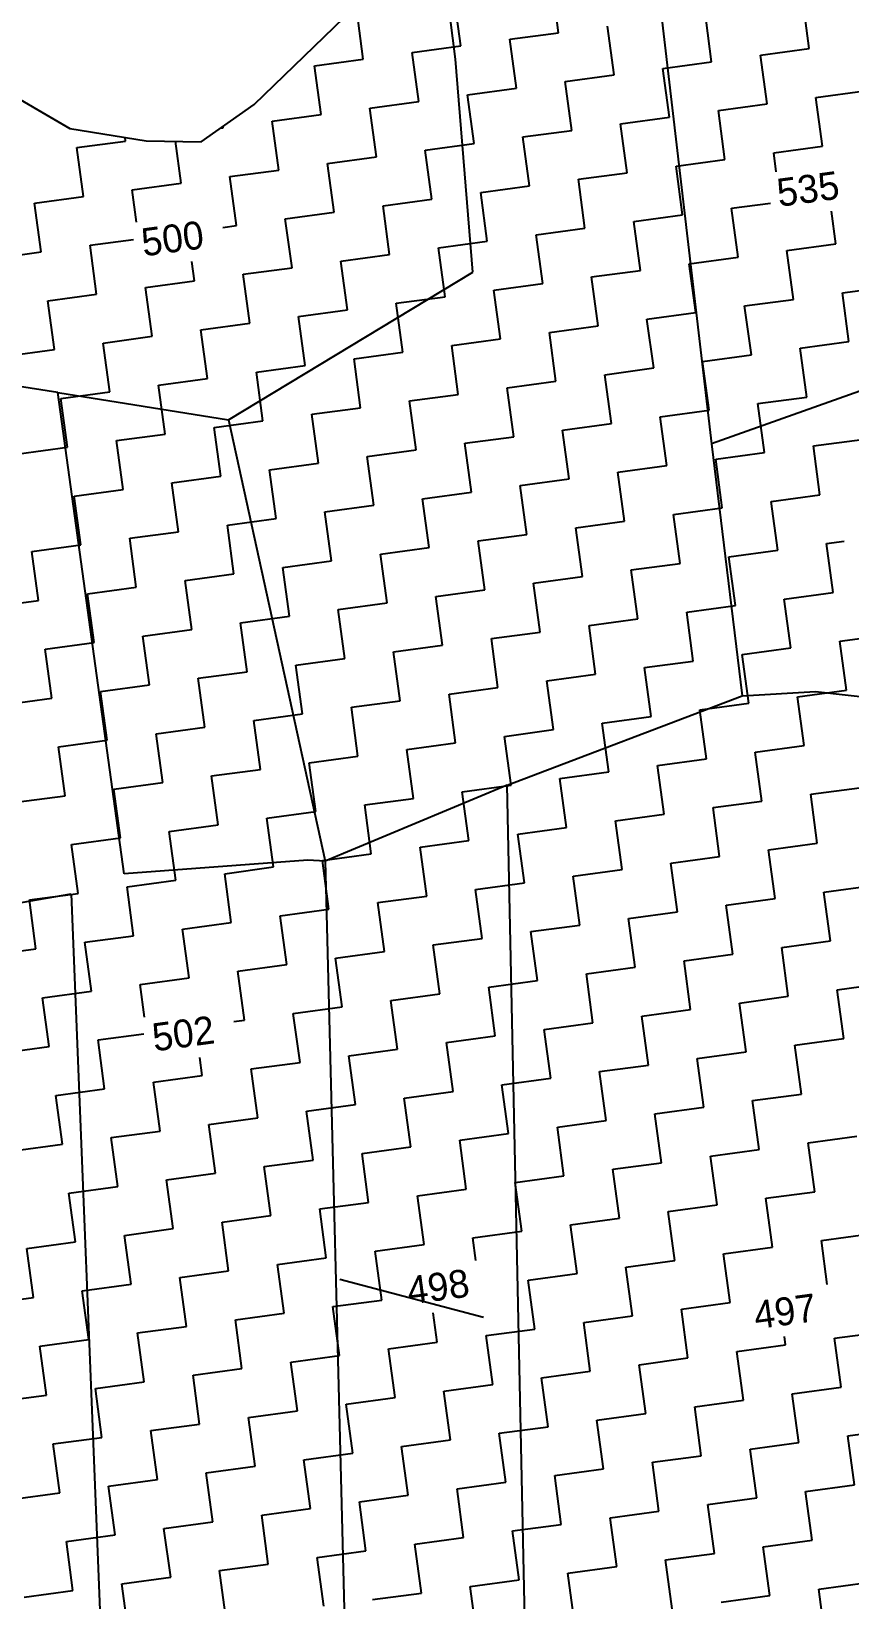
# Model space of a CAD drawing. Header units: metres. Extents: x 318393 to 319412, y 1868341 to 1869380.
# Drawn here: x 318826 to 318890.7, y 1869086 to 1869209.9 of the extents above; entities that cross this region are included whole.
import ezdxf

# ---------------------------------------------------------------- set-up
doc = ezdxf.new("R2010")
doc.units = ezdxf.units.M
doc.header["$LTSCALE"] = 0.3
doc.header["$MEASUREMENT"] = 0
for name, color, linetype in [('POLY_HATCH', 12, 'CONTINUOUS'), ('POLY_PARCEL', 6, 'CONTINUOUS'), ('TEXT_PARCEL', 7, 'CONTINUOUS'), ('V_BOUND_LINE', 7, 'CONTINUOUS')]:
    doc.layers.add(name, color=color, linetype=linetype)
doc.styles.add('TEXT_MAP', font='')
doc.styles.get('TEXT_MAP').set_extended_font_data('Kruti Dev 050')

msp = doc.modelspace()

# ---------------------------------------------------------------- linework, layer by layer
at = {"layer": 'POLY_HATCH', "linetype": 'Continuous'}
for p, q in [((318859.99, 1869208.74), (318859.46, 1869212.59)), ((318867.7, 1869209.78), (318867.4, 1869212.03)), ((318887.52, 1869208.53), (318887, 1869212.39)), ((318852.27, 1869207.69), (318851.75, 1869211.55)), ((318879.8, 1869207.48), (318879.36, 1869210.78)), ((318863.85, 1869209.26), (318867.7, 1869209.78)), ((318864.37, 1869205.4), (318863.85, 1869209.26)), ((318872.09, 1869206.44), (318871.56, 1869210.3)), ((318856.13, 1869208.21), (318859.99, 1869208.74)), ((318856.65, 1869204.35), (318856.13, 1869208.21)), ((318883.66, 1869208.01), (318887.52, 1869208.53)), ((318884.19, 1869204.15), (318883.66, 1869208.01)), ((318848.41, 1869207.17), (318852.27, 1869207.69)), ((318848.93, 1869203.31), (318848.41, 1869207.17)), ((318875.95, 1869206.96), (318879.8, 1869207.48)), ((318876.47, 1869203.1), (318875.95, 1869206.96)), ((318868.23, 1869205.92), (318872.09, 1869206.44)), ((318868.75, 1869202.06), (318868.23, 1869205.92)), ((318852.79, 1869203.83), (318856.65, 1869204.35)), ((318860.51, 1869204.88), (318864.37, 1869205.4)), ((318861.03, 1869201.02), (318860.51, 1869204.88)), ((318888.04, 1869204.67), (318891.9, 1869205.19)), ((318888.57, 1869200.81), (318888.04, 1869204.67)), ((318845.07, 1869202.79), (318848.93, 1869203.31)), ((318853.31, 1869199.97), (318852.79, 1869203.83)), ((318872.61, 1869202.58), (318876.47, 1869203.1)), ((318880.33, 1869203.63), (318884.19, 1869204.15)), ((318880.85, 1869199.77), (318880.33, 1869203.63)), ((318840.98, 1869202.24), (318841.21, 1869202.27)), ((318841.21, 1869202.27), (318841.2, 1869202.39)), ((318845.59, 1869198.93), (318845.07, 1869202.79)), ((318864.89, 1869201.54), (318868.75, 1869202.06)), ((318873.13, 1869198.72), (318872.61, 1869202.58)), ((318829.63, 1869200.7), (318833.49, 1869201.22)), ((318830.16, 1869196.84), (318829.63, 1869200.7)), ((318833.49, 1869201.22), (318833.46, 1869201.5)), ((318837.87, 1869197.89), (318837.43, 1869201.2)), ((318857.17, 1869200.5), (318861.03, 1869201.02)), ((318865.41, 1869197.68), (318864.89, 1869201.54)), ((318884.71, 1869200.29), (318888.57, 1869200.81)), ((318849.45, 1869199.45), (318853.31, 1869199.97)), ((318849.97, 1869195.59), (318849.45, 1869199.45)), ((318857.69, 1869196.64), (318857.17, 1869200.5)), ((318876.99, 1869199.24), (318880.85, 1869199.77)), ((318884.91, 1869198.78), (318884.71, 1869200.29)), ((318841.73, 1869198.41), (318845.59, 1869198.93)), ((318842.26, 1869194.55), (318841.73, 1869198.41)), ((318869.27, 1869198.2), (318873.13, 1869198.72)), ((318869.79, 1869194.34), (318869.27, 1869198.2)), ((318877.51, 1869195.39), (318876.99, 1869199.24)), ((318826.3, 1869196.32), (318830.16, 1869196.84)), ((318834.01, 1869197.36), (318837.87, 1869197.89)), ((318834.36, 1869194.82), (318834.01, 1869197.36)), ((318861.55, 1869197.16), (318865.41, 1869197.68)), ((318862.07, 1869193.3), (318861.55, 1869197.16)), ((318826.82, 1869192.46), (318826.3, 1869196.32)), ((318846.11, 1869195.07), (318849.97, 1869195.59)), ((318853.83, 1869196.11), (318857.69, 1869196.64)), ((318854.35, 1869192.25), (318853.83, 1869196.11)), ((318881.37, 1869195.91), (318884.46, 1869196.32)), ((318881.89, 1869192.05), (318881.37, 1869195.91)), ((318889.61, 1869193.09), (318889.26, 1869195.67)), ((318841.18, 1869194.4), (318842.26, 1869194.55)), ((318846.64, 1869191.21), (318846.11, 1869195.07)), ((318865.93, 1869193.82), (318869.79, 1869194.34)), ((318873.65, 1869194.86), (318877.51, 1869195.39)), ((318874.17, 1869191), (318873.65, 1869194.86)), ((318830.68, 1869192.98), (318834.11, 1869193.45)), ((318858.21, 1869192.78), (318862.07, 1869193.3)), ((318866.45, 1869189.96), (318865.93, 1869193.82)), ((318885.75, 1869192.57), (318889.61, 1869193.09)), ((318822.96, 1869191.94), (318826.82, 1869192.46)), ((318831.2, 1869189.12), (318830.68, 1869192.98)), ((318850.5, 1869191.73), (318854.35, 1869192.25)), ((318858.74, 1869188.92), (318858.21, 1869192.78)), ((318878.03, 1869191.53), (318881.89, 1869192.05)), ((318886.27, 1869188.71), (318885.75, 1869192.57)), ((318838.92, 1869190.17), (318838.71, 1869191.71)), ((318842.78, 1869190.69), (318846.64, 1869191.21)), ((318843.3, 1869186.83), (318842.78, 1869190.69)), ((318851.02, 1869187.87), (318850.5, 1869191.73)), ((318870.31, 1869190.48), (318874.17, 1869191)), ((318878.55, 1869187.67), (318878.03, 1869191.53)), ((318835.06, 1869189.65), (318838.92, 1869190.17)), ((318835.58, 1869185.79), (318835.06, 1869189.65)), ((318862.6, 1869189.44), (318866.45, 1869189.96)), ((318863.12, 1869185.58), (318862.6, 1869189.44)), ((318870.84, 1869186.62), (318870.31, 1869190.48)), ((318890.13, 1869189.23), (318893.99, 1869189.75)), ((318827.34, 1869188.6), (318831.2, 1869189.12)), ((318827.86, 1869184.74), (318827.34, 1869188.6)), ((318854.88, 1869188.4), (318858.74, 1869188.92)), ((318855.4, 1869184.54), (318854.88, 1869188.4)), ((318882.41, 1869188.19), (318886.27, 1869188.71)), ((318882.94, 1869184.33), (318882.41, 1869188.19)), ((318890.65, 1869185.37), (318890.13, 1869189.23)), ((318847.16, 1869187.35), (318851.02, 1869187.87)), ((318847.68, 1869183.49), (318847.16, 1869187.35)), ((318874.69, 1869187.14), (318878.55, 1869187.67)), ((318875.22, 1869183.29), (318874.69, 1869187.14)), ((318831.72, 1869185.26), (318835.58, 1869185.79)), ((318839.44, 1869186.31), (318843.3, 1869186.83)), ((318839.96, 1869182.45), (318839.44, 1869186.31)), ((318866.98, 1869186.1), (318870.84, 1869186.62)), ((318867.5, 1869182.24), (318866.98, 1869186.1)), ((318824, 1869184.22), (318827.86, 1869184.74)), ((318832.24, 1869181.41), (318831.72, 1869185.26)), ((318851.54, 1869184.01), (318855.4, 1869184.54)), ((318859.26, 1869185.06), (318863.12, 1869185.58)), ((318859.78, 1869181.2), (318859.26, 1869185.06)), ((318886.79, 1869184.85), (318890.65, 1869185.37)), ((318887.32, 1869180.99), (318886.79, 1869184.85)), ((318843.82, 1869182.97), (318847.68, 1869183.49)), ((318852.06, 1869180.15), (318851.54, 1869184.01)), ((318871.36, 1869182.76), (318875.22, 1869183.29)), ((318879.08, 1869183.81), (318882.94, 1869184.33)), ((318879.6, 1869179.95), (318879.08, 1869183.81)), ((318836.1, 1869181.93), (318839.96, 1869182.45)), ((318836.62, 1869178.07), (318836.1, 1869181.93)), ((318844.34, 1869179.11), (318843.82, 1869182.97)), ((318863.64, 1869181.72), (318867.5, 1869182.24)), ((318871.88, 1869178.9), (318871.36, 1869182.76)), ((318828.38, 1869180.88), (318832.24, 1869181.41)), ((318828.9, 1869177.02), (318828.38, 1869180.88)), ((318855.92, 1869180.68), (318859.78, 1869181.2)), ((318864.16, 1869177.86), (318863.64, 1869181.72)), ((318883.46, 1869180.47), (318887.32, 1869180.99)), ((318848.2, 1869179.63), (318852.06, 1869180.15)), ((318848.72, 1869175.77), (318848.2, 1869179.63)), ((318856.44, 1869176.82), (318855.92, 1869180.68)), ((318875.74, 1869179.43), (318879.6, 1869179.95)), ((318883.98, 1869176.61), (318883.46, 1869180.47)), ((318840.48, 1869178.59), (318844.34, 1869179.11)), ((318841, 1869174.73), (318840.48, 1869178.59)), ((318868.02, 1869178.38), (318871.88, 1869178.9)), ((318868.54, 1869174.52), (318868.02, 1869178.38)), ((318876.26, 1869175.57), (318875.74, 1869179.43)), ((318825.05, 1869176.5), (318828.9, 1869177.02)), ((318832.76, 1869177.55), (318836.62, 1869178.07)), ((318833.29, 1869173.69), (318832.76, 1869177.55)), ((318860.3, 1869177.34), (318864.16, 1869177.86)), ((318860.82, 1869173.48), (318860.3, 1869177.34)), ((318887.84, 1869177.13), (318891.7, 1869177.65)), ((318888.36, 1869173.27), (318887.84, 1869177.13)), ((318844.86, 1869175.25), (318848.72, 1869175.77)), ((318852.58, 1869176.3), (318856.44, 1869176.82)), ((318853.1, 1869172.44), (318852.58, 1869176.3)), ((318880.12, 1869176.09), (318883.98, 1869176.61)), ((318880.64, 1869172.23), (318880.12, 1869176.09)), ((318837.15, 1869174.21), (318841, 1869174.73)), ((318845.39, 1869171.39), (318844.86, 1869175.25)), ((318864.68, 1869174), (318868.54, 1869174.52)), ((318872.4, 1869175.05), (318876.26, 1869175.57)), ((318872.92, 1869171.19), (318872.4, 1869175.05)), ((318829.43, 1869173.17), (318833.29, 1869173.69)), ((318837.67, 1869170.35), (318837.15, 1869174.21)), ((318856.96, 1869172.96), (318860.82, 1869173.48)), ((318865.2, 1869170.14), (318864.68, 1869174)), ((318884.5, 1869172.75), (318888.36, 1869173.27)), ((318829.95, 1869169.31), (318829.43, 1869173.17)), ((318849.24, 1869171.91), (318853.1, 1869172.44)), ((318857.49, 1869169.1), (318856.96, 1869172.96)), ((318876.78, 1869171.71), (318880.64, 1869172.23)), ((318885.02, 1869168.89), (318884.5, 1869172.75)), ((318841.53, 1869170.87), (318845.39, 1869171.39)), ((318842.05, 1869167.01), (318841.53, 1869170.87)), ((318849.77, 1869168.06), (318849.24, 1869171.91)), ((318869.06, 1869170.66), (318872.92, 1869171.19)), ((318877.3, 1869167.85), (318876.78, 1869171.71)), ((318833.81, 1869169.83), (318837.67, 1869170.35)), ((318834.33, 1869165.97), (318833.81, 1869169.83)), ((318861.34, 1869169.62), (318865.2, 1869170.14)), ((318861.87, 1869165.76), (318861.34, 1869169.62)), ((318869.59, 1869166.8), (318869.06, 1869170.66)), ((318888.88, 1869169.41), (318890.28, 1869169.6)), ((318826.09, 1869168.78), (318829.95, 1869169.31)), ((318826.61, 1869164.92), (318826.09, 1869168.78)), ((318853.63, 1869168.58), (318857.49, 1869169.1)), ((318854.15, 1869164.72), (318853.63, 1869168.58)), ((318881.16, 1869168.37), (318885.02, 1869168.89)), ((318881.68, 1869164.51), (318881.16, 1869168.37)), ((318889.4, 1869165.55), (318888.88, 1869169.41)), ((318845.91, 1869167.53), (318849.77, 1869168.06)), ((318846.43, 1869163.67), (318845.91, 1869167.53)), ((318873.44, 1869167.33), (318877.3, 1869167.85)), ((318873.97, 1869163.47), (318873.44, 1869167.33)), ((318830.47, 1869165.45), (318834.33, 1869165.97)), ((318838.19, 1869166.49), (318842.05, 1869167.01)), ((318838.71, 1869162.63), (318838.19, 1869166.49)), ((318865.73, 1869166.28), (318869.59, 1869166.8)), ((318866.25, 1869162.42), (318865.73, 1869166.28)), ((318822.75, 1869164.4), (318826.61, 1869164.92)), ((318830.99, 1869161.59), (318830.47, 1869165.45)), ((318850.29, 1869164.2), (318854.15, 1869164.72)), ((318858.01, 1869165.24), (318861.87, 1869165.76)), ((318858.53, 1869161.38), (318858.01, 1869165.24)), ((318885.54, 1869165.03), (318889.4, 1869165.55)), ((318886.07, 1869161.17), (318885.54, 1869165.03)), ((318842.57, 1869163.15), (318846.43, 1869163.67)), ((318850.81, 1869160.34), (318850.29, 1869164.2)), ((318870.11, 1869162.95), (318873.97, 1869163.47)), ((318877.83, 1869163.99), (318881.68, 1869164.51)), ((318878.35, 1869160.13), (318877.83, 1869163.99)), ((318834.85, 1869162.11), (318838.71, 1869162.63)), ((318835.37, 1869158.25), (318834.85, 1869162.11)), ((318843.09, 1869159.29), (318842.57, 1869163.15)), ((318862.39, 1869161.9), (318866.25, 1869162.42)), ((318870.63, 1869159.09), (318870.11, 1869162.95)), ((318889.93, 1869161.7), (318893.78, 1869162.22)), ((318827.13, 1869161.07), (318830.99, 1869161.59)), ((318827.65, 1869157.21), (318827.13, 1869161.07)), ((318854.67, 1869160.86), (318858.53, 1869161.38)), ((318855.19, 1869157), (318854.67, 1869160.86)), ((318862.91, 1869158.04), (318862.39, 1869161.9)), ((318882.21, 1869160.65), (318886.07, 1869161.17)), ((318890.45, 1869157.84), (318889.93, 1869161.7)), ((318846.95, 1869159.81), (318850.81, 1869160.34)), ((318847.47, 1869155.96), (318846.95, 1869159.81)), ((318874.49, 1869159.61), (318878.35, 1869160.13)), ((318882.73, 1869156.79), (318882.21, 1869160.65)), ((318839.23, 1869158.77), (318843.09, 1869159.29)), ((318839.75, 1869154.91), (318839.23, 1869158.77)), ((318866.77, 1869158.56), (318870.63, 1869159.09)), ((318867.29, 1869154.71), (318866.77, 1869158.56)), ((318875.01, 1869155.75), (318874.49, 1869159.61)), ((318823.8, 1869156.68), (318827.65, 1869157.21)), ((318831.51, 1869157.73), (318835.37, 1869158.25)), ((318832.04, 1869153.87), (318831.51, 1869157.73)), ((318859.05, 1869157.52), (318862.91, 1869158.04)), ((318859.57, 1869153.66), (318859.05, 1869157.52)), ((318886.59, 1869157.31), (318890.45, 1869157.84)), ((318887.11, 1869153.45), (318886.59, 1869157.31)), ((318843.61, 1869155.43), (318847.47, 1869155.96)), ((318851.33, 1869156.48), (318855.19, 1869157)), ((318851.85, 1869152.62), (318851.33, 1869156.48)), ((318878.87, 1869156.27), (318882.73, 1869156.79)), ((318879.39, 1869152.41), (318878.87, 1869156.27)), ((318835.89, 1869154.39), (318839.75, 1869154.91)), ((318844.14, 1869151.57), (318843.61, 1869155.43)), ((318863.43, 1869154.18), (318867.29, 1869154.71)), ((318871.15, 1869155.23), (318875.01, 1869155.75)), ((318871.67, 1869151.37), (318871.15, 1869155.23)), ((318828.18, 1869153.35), (318832.04, 1869153.87)), ((318836.42, 1869150.53), (318835.89, 1869154.39)), ((318855.71, 1869153.14), (318859.57, 1869153.66)), ((318863.95, 1869150.32), (318863.43, 1869154.18)), ((318883.25, 1869152.93), (318887.11, 1869153.45)), ((318828.7, 1869149.49), (318828.18, 1869153.35)), ((318847.99, 1869152.1), (318851.85, 1869152.62)), ((318856.23, 1869149.28), (318855.71, 1869153.14)), ((318875.53, 1869151.89), (318879.39, 1869152.41)), ((318883.77, 1869149.07), (318883.25, 1869152.93)), ((318840.28, 1869151.05), (318844.14, 1869151.57)), ((318840.8, 1869147.19), (318840.28, 1869151.05)), ((318848.52, 1869148.24), (318847.99, 1869152.1)), ((318867.81, 1869150.85), (318871.67, 1869151.37)), ((318876.05, 1869148.03), (318875.53, 1869151.89)), ((318832.56, 1869150.01), (318836.42, 1869150.53)), ((318833.08, 1869146.15), (318832.56, 1869150.01)), ((318860.09, 1869149.8), (318863.95, 1869150.32)), ((318860.62, 1869145.94), (318860.09, 1869149.8)), ((318868.33, 1869146.99), (318867.81, 1869150.85)), ((318887.63, 1869149.6), (318891.49, 1869150.12)), ((318824.84, 1869148.97), (318828.7, 1869149.49)), ((318852.38, 1869148.76), (318856.23, 1869149.28)), ((318852.9, 1869144.9), (318852.38, 1869148.76)), ((318879.91, 1869148.55), (318883.77, 1869149.07)), ((318880.43, 1869144.69), (318879.91, 1869148.55)), ((318888.15, 1869145.74), (318887.63, 1869149.6)), ((318844.66, 1869147.72), (318848.52, 1869148.24)), ((318845.18, 1869143.86), (318844.66, 1869147.72)), ((318872.19, 1869147.51), (318876.05, 1869148.03)), ((318872.72, 1869143.65), (318872.19, 1869147.51)), ((318829.22, 1869145.63), (318833.08, 1869146.15)), ((318836.94, 1869146.67), (318840.8, 1869147.19)), ((318837.46, 1869142.81), (318836.94, 1869146.67)), ((318864.48, 1869146.46), (318868.33, 1869146.99)), ((318865, 1869142.61), (318864.48, 1869146.46)), ((318829.74, 1869141.77), (318829.22, 1869145.63)), ((318849.04, 1869144.38), (318852.9, 1869144.9)), ((318856.76, 1869145.42), (318860.62, 1869145.94)), ((318857.28, 1869141.56), (318856.76, 1869145.42)), ((318884.29, 1869145.21), (318888.15, 1869145.74)), ((318884.82, 1869141.36), (318884.29, 1869145.21)), ((318841.32, 1869143.33), (318845.18, 1869143.86)), ((318849.56, 1869140.52), (318849.04, 1869144.38)), ((318868.86, 1869143.13), (318872.72, 1869143.65)), ((318876.57, 1869144.17), (318880.43, 1869144.69)), ((318877.1, 1869140.31), (318876.57, 1869144.17)), ((318833.6, 1869142.29), (318837.46, 1869142.81)), ((318834.12, 1869138.43), (318833.6, 1869142.29)), ((318841.84, 1869139.47), (318841.32, 1869143.33)), ((318861.14, 1869142.08), (318865, 1869142.61)), ((318869.38, 1869139.27), (318868.86, 1869143.13)), ((318888.67, 1869141.88), (318892.53, 1869142.4)), ((318825.88, 1869141.25), (318829.74, 1869141.77)), ((318826.4, 1869137.39), (318825.88, 1869141.25)), ((318853.42, 1869141.04), (318857.28, 1869141.56)), ((318853.94, 1869137.18), (318853.42, 1869141.04)), ((318861.66, 1869138.22), (318861.14, 1869142.08)), ((318880.96, 1869140.83), (318884.82, 1869141.36)), ((318889.2, 1869138.02), (318888.67, 1869141.88)), ((318845.7, 1869140), (318849.56, 1869140.52)), ((318846.22, 1869136.14), (318845.7, 1869140)), ((318873.24, 1869139.79), (318877.1, 1869140.31)), ((318881.48, 1869136.97), (318880.96, 1869140.83)), ((318837.98, 1869138.95), (318841.84, 1869139.47)), ((318838.5, 1869135.09), (318837.98, 1869138.95)), ((318865.52, 1869138.75), (318869.38, 1869139.27)), ((318866.04, 1869134.89), (318865.52, 1869138.75)), ((318873.76, 1869135.93), (318873.24, 1869139.79)), ((318822.54, 1869136.87), (318826.4, 1869137.39)), ((318830.26, 1869137.91), (318834.12, 1869138.43)), ((318830.79, 1869134.05), (318830.26, 1869137.91)), ((318857.8, 1869137.7), (318861.66, 1869138.22)), ((318858.32, 1869133.84), (318857.8, 1869137.7)), ((318885.34, 1869137.5), (318889.2, 1869138.02)), ((318885.86, 1869133.64), (318885.34, 1869137.5)), ((318842.36, 1869135.62), (318846.22, 1869136.14)), ((318850.08, 1869136.66), (318853.94, 1869137.18)), ((318850.6, 1869132.8), (318850.08, 1869136.66)), ((318877.62, 1869136.45), (318881.48, 1869136.97)), ((318878.14, 1869132.59), (318877.62, 1869136.45)), ((318834.64, 1869134.57), (318838.5, 1869135.09)), ((318842.88, 1869131.76), (318842.36, 1869135.62)), ((318862.18, 1869134.37), (318866.04, 1869134.89)), ((318869.9, 1869135.41), (318873.76, 1869135.93)), ((318870.42, 1869131.55), (318869.9, 1869135.41)), ((318826.93, 1869133.53), (318830.79, 1869134.05)), ((318834.99, 1869131.99), (318834.64, 1869134.57)), ((318854.46, 1869133.32), (318858.32, 1869133.84)), ((318862.7, 1869130.51), (318862.18, 1869134.37)), ((318882, 1869133.11), (318885.86, 1869133.64)), ((318889.72, 1869134.16), (318893.58, 1869134.68)), ((318890.24, 1869130.3), (318889.72, 1869134.16)), ((318827.45, 1869129.67), (318826.93, 1869133.53)), ((318846.74, 1869132.28), (318850.6, 1869132.8)), ((318854.98, 1869129.46), (318854.46, 1869133.32)), ((318874.28, 1869132.07), (318878.14, 1869132.59)), ((318882.52, 1869129.26), (318882, 1869133.11)), ((318842.04, 1869131.64), (318842.88, 1869131.76)), ((318847.27, 1869128.42), (318846.74, 1869132.28)), ((318866.56, 1869131.03), (318870.42, 1869131.55)), ((318874.8, 1869128.21), (318874.28, 1869132.07)), ((318831.31, 1869130.19), (318834.93, 1869130.68)), ((318831.83, 1869126.33), (318831.31, 1869130.19)), ((318858.84, 1869129.98), (318862.7, 1869130.51)), ((318859.37, 1869126.12), (318858.84, 1869129.98)), ((318867.08, 1869127.17), (318866.56, 1869131.03)), ((318886.38, 1869129.78), (318890.24, 1869130.3)), ((318823.59, 1869129.15), (318827.45, 1869129.67)), ((318839.55, 1869127.38), (318839.35, 1869128.8)), ((318851.13, 1869128.94), (318854.98, 1869129.46)), ((318851.65, 1869125.08), (318851.13, 1869128.94)), ((318878.66, 1869128.73), (318882.52, 1869129.26)), ((318879.18, 1869124.87), (318878.66, 1869128.73)), ((318886.9, 1869125.92), (318886.38, 1869129.78)), ((318843.41, 1869127.9), (318847.27, 1869128.42)), ((318843.93, 1869124.04), (318843.41, 1869127.9)), ((318870.94, 1869127.69), (318874.8, 1869128.21)), ((318871.47, 1869123.83), (318870.94, 1869127.69)), ((318827.97, 1869125.81), (318831.83, 1869126.33)), ((318835.69, 1869126.85), (318839.55, 1869127.38)), ((318836.21, 1869122.99), (318835.69, 1869126.85)), ((318863.22, 1869126.65), (318867.08, 1869127.17)), ((318863.75, 1869122.79), (318863.22, 1869126.65)), ((318828.49, 1869121.95), (318827.97, 1869125.81)), ((318847.79, 1869124.56), (318851.65, 1869125.08)), ((318855.51, 1869125.6), (318859.37, 1869126.12)), ((318856.03, 1869121.74), (318855.51, 1869125.6)), ((318883.04, 1869125.4), (318886.9, 1869125.92)), ((318883.56, 1869121.54), (318883.04, 1869125.4)), ((318840.07, 1869123.52), (318843.93, 1869124.04)), ((318848.31, 1869120.7), (318847.79, 1869124.56)), ((318867.61, 1869123.31), (318871.47, 1869123.83)), ((318875.32, 1869124.35), (318879.18, 1869124.87)), ((318875.85, 1869120.49), (318875.32, 1869124.35)), ((318832.35, 1869122.47), (318836.21, 1869122.99)), ((318832.87, 1869118.61), (318832.35, 1869122.47)), ((318840.59, 1869119.66), (318840.07, 1869123.52)), ((318859.89, 1869122.27), (318863.75, 1869122.79)), ((318868.13, 1869119.45), (318867.61, 1869123.31)), ((318887.42, 1869122.06), (318891.28, 1869122.58)), ((318824.63, 1869121.43), (318828.49, 1869121.95)), ((318852.17, 1869121.22), (318856.03, 1869121.74)), ((318852.69, 1869117.36), (318852.17, 1869121.22)), ((318860.41, 1869118.41), (318859.89, 1869122.27)), ((318879.71, 1869121.01), (318883.56, 1869121.54)), ((318887.95, 1869118.2), (318887.42, 1869122.06)), ((318844.45, 1869120.18), (318848.31, 1869120.7)), ((318844.97, 1869116.32), (318844.45, 1869120.18)), ((318871.99, 1869119.97), (318875.85, 1869120.49)), ((318872.51, 1869116.11), (318871.99, 1869119.97)), ((318880.23, 1869117.16), (318879.71, 1869121.01)), ((318836.73, 1869119.13), (318840.59, 1869119.66)), ((318837.25, 1869115.28), (318836.73, 1869119.13)), ((318864.27, 1869118.93), (318868.13, 1869119.45)), ((318864.79, 1869115.07), (318864.27, 1869118.93)), ((318829.01, 1869118.09), (318832.87, 1869118.61)), ((318829.53, 1869114.23), (318829.01, 1869118.09)), ((318856.55, 1869117.88), (318860.41, 1869118.41)), ((318857.07, 1869114.03), (318856.55, 1869117.88)), ((318884.09, 1869117.68), (318887.95, 1869118.2)), ((318884.61, 1869113.82), (318884.09, 1869117.68)), ((318841.11, 1869115.8), (318844.97, 1869116.32)), ((318848.83, 1869116.84), (318852.69, 1869117.36)), ((318849.35, 1869112.98), (318848.83, 1869116.84)), ((318876.37, 1869116.63), (318880.23, 1869117.16)), ((318876.89, 1869112.77), (318876.37, 1869116.63)), ((318833.39, 1869114.75), (318837.25, 1869115.28)), ((318841.63, 1869111.94), (318841.11, 1869115.8)), ((318860.93, 1869114.55), (318864.79, 1869115.07)), ((318868.65, 1869115.59), (318872.51, 1869116.11)), ((318869.17, 1869111.73), (318868.65, 1869115.59)), ((318825.68, 1869113.71), (318829.53, 1869114.23)), ((318833.92, 1869110.89), (318833.39, 1869114.75)), ((318853.21, 1869113.5), (318857.07, 1869114.03)), ((318861.17, 1869112.77), (318860.93, 1869114.55)), ((318880.75, 1869113.3), (318884.61, 1869113.82)), ((318888.47, 1869114.34), (318892.33, 1869114.86)), ((318888.94, 1869110.88), (318888.47, 1869114.34)), ((318826.2, 1869109.85), (318825.68, 1869113.71)), ((318845.49, 1869112.46), (318849.35, 1869112.98)), ((318853.73, 1869109.64), (318853.21, 1869113.5)), ((318873.03, 1869112.25), (318876.89, 1869112.77)), ((318881.27, 1869109.44), (318880.75, 1869113.3)), ((318837.77, 1869111.42), (318841.63, 1869111.94)), ((318838.3, 1869107.56), (318837.77, 1869111.42)), ((318846.02, 1869108.6), (318845.49, 1869112.46)), ((318865.31, 1869111.21), (318869.17, 1869111.73)), ((318873.55, 1869108.39), (318873.03, 1869112.25)), ((318830.06, 1869110.37), (318833.92, 1869110.89)), ((318830.58, 1869106.51), (318830.06, 1869110.37)), ((318865.83, 1869107.35), (318865.31, 1869111.21)), ((318822.34, 1869109.33), (318826.2, 1869109.85)), ((318849.87, 1869109.12), (318853.73, 1869109.64)), ((318850.4, 1869105.26), (318849.87, 1869109.12)), ((318877.41, 1869108.92), (318881.27, 1869109.44)), ((318877.93, 1869105.06), (318877.41, 1869108.92)), ((318842.16, 1869108.08), (318846.02, 1869108.6)), ((318842.68, 1869104.22), (318842.16, 1869108.08)), ((318858.11, 1869106.31), (318857.8, 1869108.64)), ((318869.69, 1869107.87), (318873.55, 1869108.39)), ((318870.21, 1869104.01), (318869.69, 1869107.87)), ((318826.72, 1869105.99), (318830.58, 1869106.51)), ((318834.44, 1869107.04), (318838.3, 1869107.56)), ((318834.96, 1869103.18), (318834.44, 1869107.04)), ((318861.97, 1869106.83), (318865.83, 1869107.35)), ((318862.5, 1869102.97), (318861.97, 1869106.83)), ((318885.65, 1869106.1), (318885.56, 1869106.75)), ((318889.51, 1869106.62), (318893.37, 1869107.14)), ((318890.03, 1869102.76), (318889.51, 1869106.62)), ((318827.24, 1869102.13), (318826.72, 1869105.99)), ((318846.54, 1869104.74), (318850.4, 1869105.26)), ((318854.26, 1869105.78), (318858.11, 1869106.31)), ((318854.78, 1869101.93), (318854.26, 1869105.78)), ((318881.79, 1869105.58), (318885.65, 1869106.1)), ((318882.31, 1869101.72), (318881.79, 1869105.58)), ((318838.82, 1869103.7), (318842.68, 1869104.22)), ((318847.06, 1869100.88), (318846.54, 1869104.74)), ((318866.36, 1869103.49), (318870.21, 1869104.01)), ((318874.07, 1869104.53), (318877.93, 1869105.06)), ((318874.6, 1869100.67), (318874.07, 1869104.53)), ((318831.1, 1869102.65), (318834.96, 1869103.18)), ((318831.62, 1869098.79), (318831.1, 1869102.65)), ((318839.34, 1869099.84), (318838.82, 1869103.7)), ((318858.64, 1869102.45), (318862.5, 1869102.97)), ((318866.88, 1869099.63), (318866.36, 1869103.49)), ((318886.17, 1869102.24), (318890.03, 1869102.76)), ((318823.38, 1869101.61), (318827.24, 1869102.13)), ((318850.92, 1869101.4), (318854.78, 1869101.93)), ((318851.44, 1869097.54), (318850.92, 1869101.4)), ((318859.16, 1869098.59), (318858.64, 1869102.45)), ((318878.46, 1869101.2), (318882.31, 1869101.72)), ((318886.7, 1869098.38), (318886.17, 1869102.24)), ((318843.2, 1869100.36), (318847.06, 1869100.88)), ((318843.72, 1869096.5), (318843.2, 1869100.36)), ((318870.74, 1869100.15), (318874.6, 1869100.67)), ((318871.26, 1869096.29), (318870.74, 1869100.15)), ((318878.98, 1869097.34), (318878.46, 1869101.2)), ((318835.48, 1869099.32), (318839.34, 1869099.84)), ((318836, 1869095.46), (318835.48, 1869099.32)), ((318863.02, 1869099.11), (318866.88, 1869099.63)), ((318863.54, 1869095.25), (318863.02, 1869099.11)), ((318890.55, 1869098.9), (318894.41, 1869099.42)), ((318891.08, 1869095.04), (318890.55, 1869098.9)), ((318827.76, 1869098.27), (318831.62, 1869098.79)), ((318828.28, 1869094.41), (318827.76, 1869098.27)), ((318855.3, 1869098.07), (318859.16, 1869098.59)), ((318855.82, 1869094.21), (318855.3, 1869098.07)), ((318882.84, 1869097.86), (318886.7, 1869098.38)), ((318883.36, 1869094), (318882.84, 1869097.86)), ((318839.86, 1869095.98), (318843.72, 1869096.5)), ((318847.58, 1869097.02), (318851.44, 1869097.54)), ((318848.1, 1869093.16), (318847.58, 1869097.02)), ((318875.12, 1869096.82), (318878.98, 1869097.34)), ((318875.64, 1869092.96), (318875.12, 1869096.82)), ((318832.14, 1869094.94), (318836, 1869095.46)), ((318840.38, 1869092.12), (318839.86, 1869095.98)), ((318859.68, 1869094.73), (318863.54, 1869095.25)), ((318867.4, 1869095.77), (318871.26, 1869096.29)), ((318867.92, 1869091.91), (318867.4, 1869095.77)), ((318824.42, 1869093.89), (318828.28, 1869094.41)), ((318832.67, 1869091.08), (318832.14, 1869094.94)), ((318851.96, 1869093.69), (318855.82, 1869094.21)), ((318860.2, 1869090.87), (318859.68, 1869094.73)), ((318879.5, 1869093.48), (318883.36, 1869094)), ((318887.22, 1869094.52), (318891.08, 1869095.04)), ((318887.74, 1869090.66), (318887.22, 1869094.52)), ((318844.24, 1869092.64), (318848.1, 1869093.16)), ((318852.48, 1869089.83), (318851.96, 1869093.69)), ((318871.78, 1869092.43), (318875.64, 1869092.96)), ((318880.02, 1869089.62), (318879.5, 1869093.48)), ((318836.52, 1869091.6), (318840.38, 1869092.12)), ((318837.05, 1869087.74), (318836.52, 1869091.6)), ((318844.76, 1869088.78), (318844.24, 1869092.64)), ((318864.06, 1869091.39), (318867.92, 1869091.91)), ((318872.3, 1869088.58), (318871.78, 1869092.43)), ((318828.81, 1869090.55), (318832.67, 1869091.08)), ((318829.33, 1869086.7), (318828.81, 1869090.55)), ((318856.34, 1869090.35), (318860.2, 1869090.87)), ((318856.86, 1869086.49), (318856.34, 1869090.35)), ((318864.58, 1869087.53), (318864.06, 1869091.39)), ((318883.88, 1869090.14), (318887.74, 1869090.66)), ((318848.62, 1869089.3), (318852.48, 1869089.83)), ((318849.15, 1869085.44), (318848.62, 1869089.3)), ((318876.16, 1869089.1), (318880.02, 1869089.62)), ((318876.68, 1869085.24), (318876.16, 1869089.1)), ((318884.4, 1869086.28), (318883.88, 1869090.14)), ((318840.91, 1869088.26), (318844.76, 1869088.78)), ((318841.43, 1869084.4), (318840.91, 1869088.26)), ((318868.44, 1869088.05), (318872.3, 1869088.58)), ((318868.96, 1869084.19), (318868.44, 1869088.05)), ((318825.47, 1869086.17), (318829.33, 1869086.7)), ((318833.19, 1869087.22), (318837.05, 1869087.74)), ((318833.71, 1869083.36), (318833.19, 1869087.22)), ((318860.72, 1869087.01), (318864.58, 1869087.53)), ((318861.25, 1869083.15), (318860.72, 1869087.01)), ((318888.26, 1869086.8), (318892.12, 1869087.32)), ((318888.78, 1869082.94), (318888.26, 1869086.8)), ((318853.01, 1869085.97), (318856.86, 1869086.49)), ((318880.54, 1869085.76), (318884.4, 1869086.28))]:
    msp.add_line(p, q, dxfattribs=at)
at = {"layer": 'POLY_HATCH'}
for p, q in [((318843.65, 1869204.11), (318850.76, 1869210.97)), ((318823.11, 1869205.68), (318829.07, 1869202.22)), ((318839.46, 1869201.17), (318843.65, 1869204.11)), ((318829.07, 1869202.22), (318835.1, 1869201.23)), ((318835.1, 1869201.23), (318839.46, 1869201.17))]:
    msp.add_line(p, q, dxfattribs=at)
at = {"layer": 'POLY_PARCEL'}
for p, q in [((318859.55, 1869207.7), (318858.82, 1869213.54)), ((318875.75, 1869211.71), (318879.78, 1869177.3)), ((318860.94, 1869190.86), (318859.55, 1869207.7)), ((318841.63, 1869179.18), (318860.94, 1869190.86)), ((318903.63, 1869185.76), (318879.78, 1869177.3)), ((318828.12, 1869181.36), (318814.33, 1869183.49)), ((318833.37, 1869143.32), (318828.12, 1869181.36)), ((318828.12, 1869181.36), (318841.63, 1869179.18)), ((318841.63, 1869179.18), (318849.25, 1869144.31)), ((318879.78, 1869177.3), (318882.2, 1869157.37)), ((318863.65, 1869150.32), (318882.2, 1869157.37)), ((318882.2, 1869157.37), (318888.02, 1869157.72)), ((318888.02, 1869157.72), (318893.4, 1869157.13)), ((318863.65, 1869150.32), (318849.25, 1869144.31)), ((318865.3, 1869071.42), (318863.65, 1869150.32)), ((318847.89, 1869144.4), (318833.37, 1869143.32)), ((318849.25, 1869144.31), (318847.89, 1869144.4)), ((318849.25, 1869144.31), (318851.15, 1869070.19)), ((318816.76, 1869139.58), (318829.18, 1869141.74)), ((318829.18, 1869141.74), (318832.09, 1869068.93))]:
    msp.add_line(p, q, dxfattribs=at)
at = {"layer": 'V_BOUND_LINE'}
msp.add_line((318850.41, 1869111.29), (318861.78, 1869108.28), dxfattribs=at)

# ---------------------------------------------------------------- texts
at = {"layer": 'TEXT_PARCEL', "style": 'TEXT_MAP'}
for s, p in [('535', (318885.12, 1869196.02)), ('500', (318834.9, 1869192.1)), ('502', (318835.75, 1869129.28)), ('498', (318855.89, 1869109.27)), ('497', (318883.3, 1869107.33))]:
    msp.add_text(s, height=2.208, rotation=7.6995, dxfattribs=at).set_placement(p)

doc.saveas('drawing.dxf')
